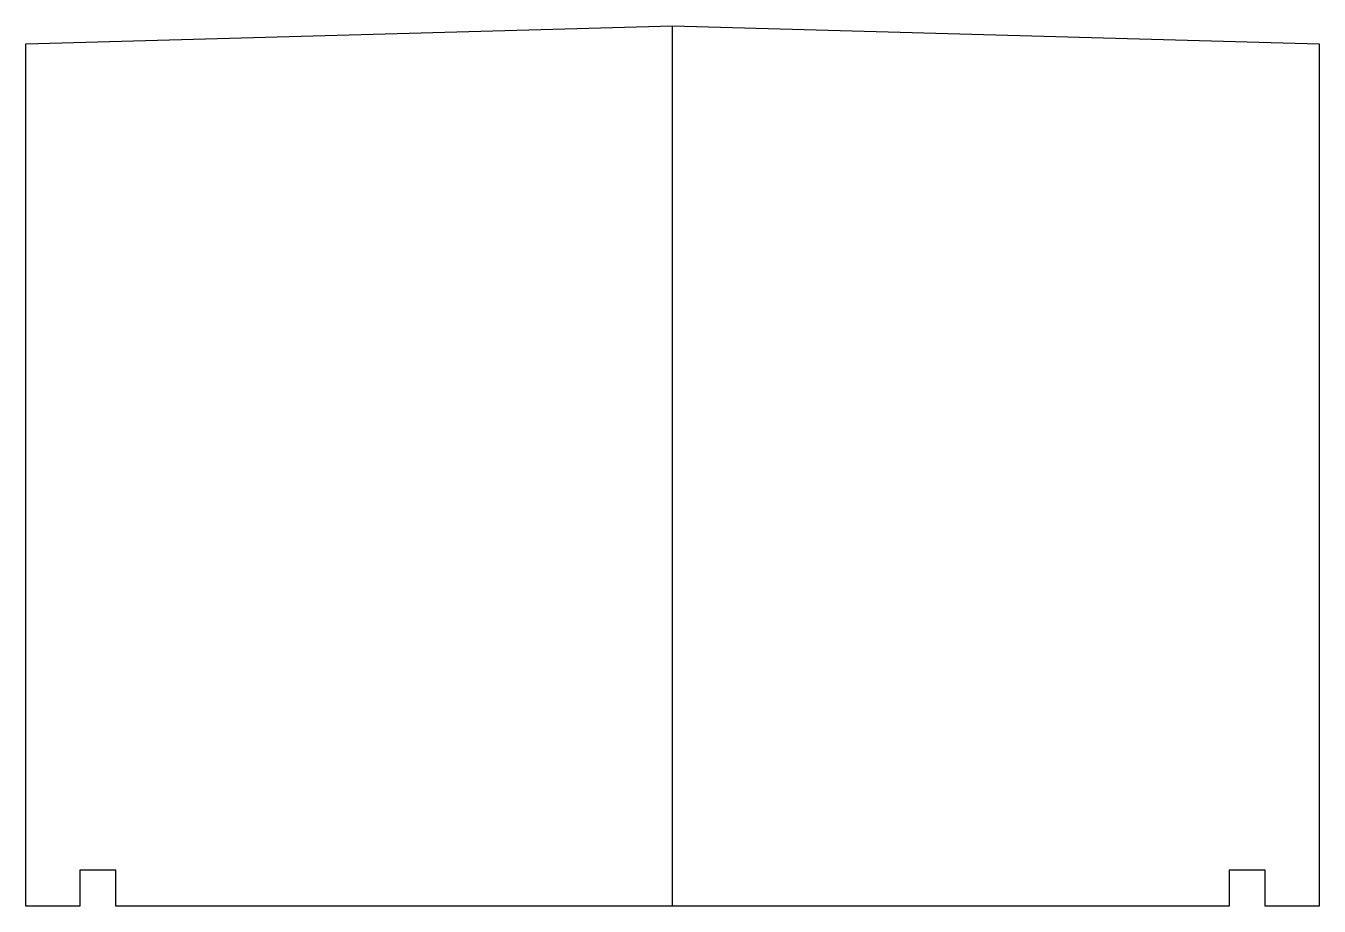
# Model space of a CAD drawing. Header units: inches. Extents: x -4.5 to 4.5, y 0 to 6.12.
import ezdxf

# ---------------------------------------------------------------- set-up
doc = ezdxf.new("R2010")
doc.units = ezdxf.units.IN
doc.layers.get('0').update_dxf_attribs({"linetype": 'CONTINUOUS'})

msp = doc.modelspace()

# ---------------------------------------------------------------- linework, layer by layer
msp.add_line((0, 0), (0, 6.125))
msp.add_lwpolyline([(-4.5, 0), (-4.5, 6), (0, 6.125), (4.5, 6), (4.5, 0), (4.125, 0), (4.125, 0.25), (3.875, 0.25), (3.875, 0), (-3.875, 0), (-3.875, 0.25), (-4.125, 0.25), (-4.125, 0)], close=True)

doc.saveas('drawing.dxf')
